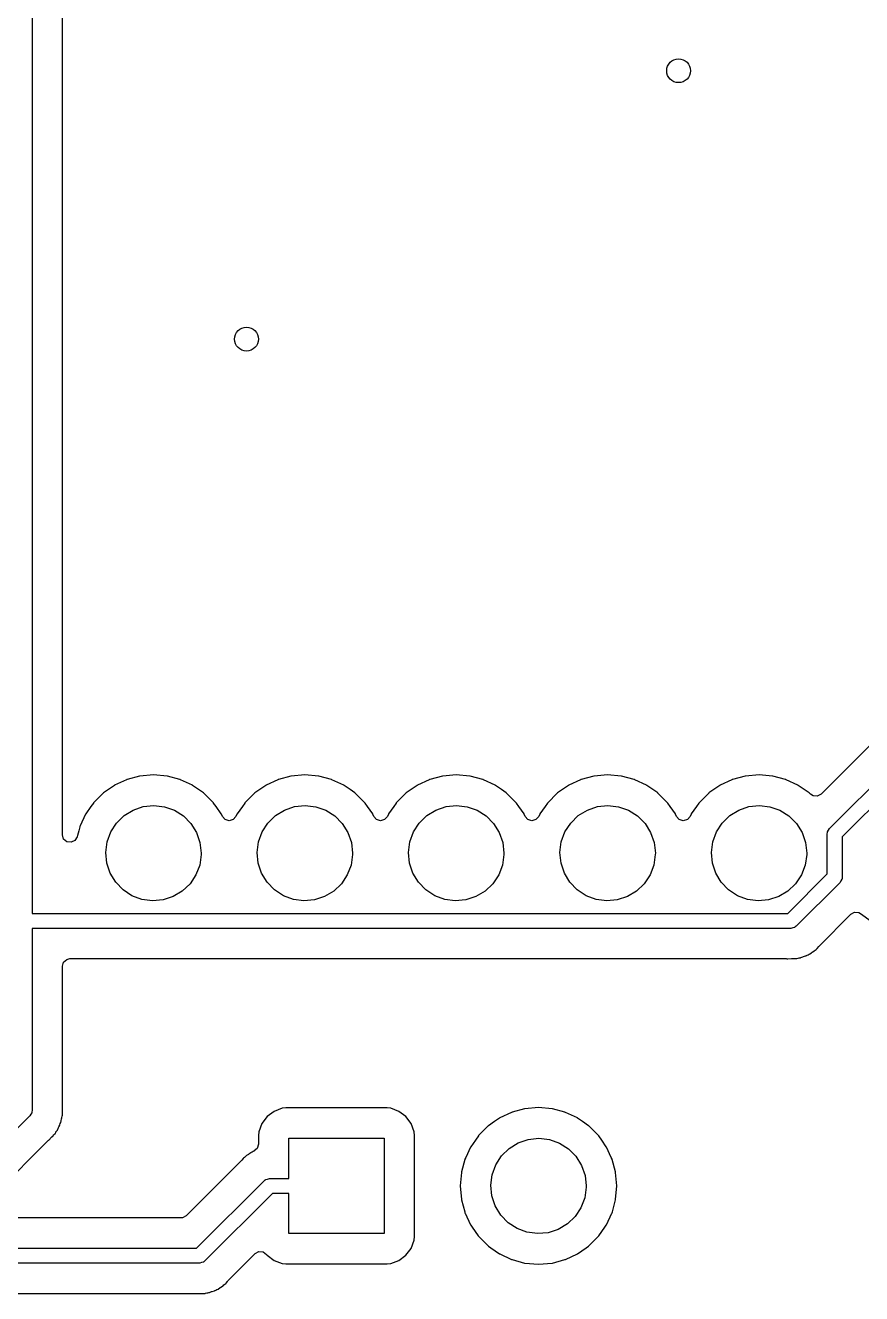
# Model space of a CAD drawing. Extents: x 0.3 to 11.5, y -8.2 to 3.2.
# Drawn here: x 5.913 to 6.465, y -2.962 to -2.125 of the extents above; entities that cross this region are included whole.
import ezdxf

# ---------------------------------------------------------------- set-up
doc = ezdxf.new("R2010")
doc.units = 0
doc.header["$MEASUREMENT"] = 0
doc.layers.add('BLACK', color=7, linetype='CONTINUOUS')

msp = doc.modelspace()

# ---------------------------------------------------------------- linework, layer by layer
at = {"layer": 'BLACK', "linetype": 'CONTINUOUS'}
for p, q in [((5.91723, -1.92915), (5.91723, -2.71104)), ((5.93725, -2.65918), (5.93725, -2.08334)), ((6.95851, -2.11219), (6.43838, -2.63232)), ((6.44397, -2.65505), (6.98694, -2.11208)), ((6.99246, -2.12048), (6.45237, -2.66057)), ((5.98826, -2.62039), (5.97997, -2.62261)), ((5.98847, -2.62033), (5.98826, -2.62039)), ((5.98826, -2.62039), (5.98826, -2.62039)), ((5.99744, -2.61955), (5.98847, -2.62033)), ((6.00642, -2.62033), (5.99744, -2.61955)), ((6.00663, -2.62039), (6.00642, -2.62033)), ((6.01492, -2.62261), (6.00663, -2.62039)), ((6.00663, -2.62039), (6.00663, -2.62039)), ((6.08826, -2.62039), (6.07997, -2.62261)), ((6.08847, -2.62033), (6.08826, -2.62039)), ((6.08826, -2.62039), (6.08826, -2.62039)), ((6.09744, -2.61955), (6.08847, -2.62033)), ((6.10642, -2.62033), (6.09744, -2.61955)), ((6.10663, -2.62039), (6.10642, -2.62033)), ((6.11492, -2.62261), (6.10663, -2.62039)), ((6.10663, -2.62039), (6.10663, -2.62039)), ((6.18826, -2.62039), (6.17997, -2.62261)), ((6.18847, -2.62033), (6.18826, -2.62039)), ((6.18826, -2.62039), (6.18826, -2.62039)), ((6.19744, -2.61955), (6.18847, -2.62033)), ((6.20642, -2.62033), (6.19744, -2.61955)), ((6.20663, -2.62039), (6.20642, -2.62033)), ((6.21492, -2.62261), (6.20663, -2.62039)), ((6.20663, -2.62039), (6.20663, -2.62039)), ((6.28826, -2.62039), (6.27997, -2.62261)), ((6.28847, -2.62033), (6.28826, -2.62039)), ((6.28826, -2.62039), (6.28826, -2.62039)), ((6.29744, -2.61955), (6.28847, -2.62033)), ((6.30642, -2.62033), (6.29744, -2.61955)), ((6.30663, -2.62039), (6.30642, -2.62033)), ((6.31492, -2.62261), (6.30663, -2.62039)), ((6.30663, -2.62039), (6.30663, -2.62039)), ((6.38826, -2.62039), (6.37997, -2.62261)), ((6.38847, -2.62033), (6.38826, -2.62039)), ((6.38826, -2.62039), (6.38826, -2.62039)), ((6.39744, -2.61955), (6.38847, -2.62033)), ((6.40642, -2.62033), (6.39744, -2.61955)), ((6.40663, -2.62039), (6.40642, -2.62033)), ((6.41492, -2.62261), (6.40663, -2.62039)), ((6.40663, -2.62039), (6.40663, -2.62039)), ((5.97159, -2.62648), (5.96762, -2.62925)), ((5.97178, -2.62638), (5.97159, -2.62648)), ((5.97956, -2.62276), (5.97178, -2.62638)), ((5.97178, -2.62638), (5.97178, -2.62638)), ((5.97976, -2.62267), (5.97956, -2.62276)), ((5.97956, -2.62276), (5.97956, -2.62276)), ((5.97997, -2.62261), (5.97976, -2.62267)), ((5.97997, -2.62261), (5.97997, -2.62261)), ((6.01513, -2.62267), (6.01492, -2.62261)), ((6.01492, -2.62261), (6.01492, -2.62261)), ((6.01533, -2.62276), (6.01513, -2.62267)), ((6.0231, -2.62638), (6.01533, -2.62276)), ((6.01533, -2.62276), (6.01533, -2.62276)), ((6.02311, -2.62638), (6.0231, -2.62638)), ((6.0233, -2.62648), (6.02311, -2.62638)), ((6.02727, -2.62925), (6.0233, -2.62648)), ((6.07159, -2.62648), (6.06762, -2.62925)), ((6.07178, -2.62638), (6.07159, -2.62648)), ((6.07956, -2.62276), (6.07178, -2.62638)), ((6.07178, -2.62638), (6.07178, -2.62638)), ((6.07976, -2.62267), (6.07956, -2.62276)), ((6.07956, -2.62276), (6.07956, -2.62276)), ((6.07997, -2.62261), (6.07976, -2.62267)), ((6.07997, -2.62261), (6.07997, -2.62261)), ((6.11513, -2.62267), (6.11492, -2.62261)), ((6.11492, -2.62261), (6.11492, -2.62261)), ((6.11533, -2.62276), (6.11513, -2.62267)), ((6.1231, -2.62638), (6.11533, -2.62276)), ((6.11533, -2.62276), (6.11533, -2.62276)), ((6.1233, -2.62648), (6.1231, -2.62638)), ((6.1231, -2.62638), (6.1231, -2.62638)), ((6.12727, -2.62925), (6.1233, -2.62648)), ((6.17159, -2.62648), (6.16762, -2.62925)), ((6.17178, -2.62638), (6.17159, -2.62648)), ((6.17956, -2.62276), (6.17178, -2.62638)), ((6.17178, -2.62638), (6.17178, -2.62638)), ((6.17976, -2.62267), (6.17956, -2.62276)), ((6.17956, -2.62276), (6.17956, -2.62276)), ((6.17997, -2.62261), (6.17976, -2.62267)), ((6.17997, -2.62261), (6.17997, -2.62261)), ((6.21513, -2.62267), (6.21492, -2.62261)), ((6.21492, -2.62261), (6.21492, -2.62261)), ((6.21533, -2.62276), (6.21513, -2.62267)), ((6.2231, -2.62638), (6.21533, -2.62276)), ((6.21533, -2.62276), (6.21533, -2.62276)), ((6.2233, -2.62648), (6.2231, -2.62638)), ((6.2231, -2.62638), (6.2231, -2.62638)), ((6.22727, -2.62925), (6.2233, -2.62648)), ((6.27159, -2.62648), (6.26762, -2.62925)), ((6.27178, -2.62638), (6.27159, -2.62648)), ((6.27956, -2.62276), (6.27178, -2.62638)), ((6.27178, -2.62638), (6.27178, -2.62638)), ((6.27976, -2.62267), (6.27956, -2.62276)), ((6.27956, -2.62276), (6.27956, -2.62276)), ((6.27997, -2.62261), (6.27976, -2.62267)), ((6.27997, -2.62261), (6.27997, -2.62261)), ((6.31513, -2.62267), (6.31492, -2.62261)), ((6.31492, -2.62261), (6.31492, -2.62261)), ((6.31533, -2.62276), (6.31513, -2.62267)), ((6.3231, -2.62638), (6.31533, -2.62276)), ((6.31533, -2.62276), (6.31533, -2.62276)), ((6.3233, -2.62648), (6.3231, -2.62638)), ((6.3231, -2.62638), (6.3231, -2.62638)), ((6.32727, -2.62925), (6.3233, -2.62648)), ((6.37159, -2.62648), (6.36762, -2.62925)), ((6.37178, -2.62638), (6.37159, -2.62648)), ((6.37956, -2.62276), (6.37178, -2.62638)), ((6.37178, -2.62638), (6.37178, -2.62638)), ((6.37976, -2.62267), (6.37956, -2.62276)), ((6.37956, -2.62276), (6.37956, -2.62276)), ((6.37997, -2.62261), (6.37976, -2.62267)), ((6.37997, -2.62261), (6.37997, -2.62261)), ((6.41513, -2.62267), (6.41492, -2.62261)), ((6.41492, -2.62261), (6.41492, -2.62261)), ((6.41533, -2.62276), (6.41513, -2.62267)), ((6.4231, -2.62638), (6.41533, -2.62276)), ((6.41533, -2.62276), (6.41533, -2.62276)), ((6.4233, -2.62648), (6.4231, -2.62638)), ((6.4231, -2.62638), (6.4231, -2.62638)), ((6.42727, -2.62925), (6.4233, -2.62648)), ((5.9642, -2.63165), (5.95783, -2.63802)), ((5.96438, -2.63152), (5.9642, -2.63165)), ((5.96762, -2.62925), (5.96438, -2.63152)), ((5.96438, -2.63152), (5.96438, -2.63152)), ((6.03051, -2.63152), (6.02727, -2.62925)), ((6.03069, -2.63165), (6.03051, -2.63152)), ((6.03051, -2.63152), (6.03051, -2.63152)), ((6.03706, -2.63802), (6.03069, -2.63165)), ((6.0642, -2.63165), (6.05783, -2.63802)), ((6.06438, -2.63152), (6.0642, -2.63165)), ((6.06762, -2.62925), (6.06438, -2.63152)), ((6.06438, -2.63152), (6.06438, -2.63152)), ((6.13051, -2.63152), (6.12727, -2.62925)), ((6.13069, -2.63165), (6.13051, -2.63152)), ((6.13051, -2.63152), (6.13051, -2.63152)), ((6.13706, -2.63802), (6.13069, -2.63165)), ((6.1642, -2.63165), (6.15783, -2.63802)), ((6.16438, -2.63152), (6.1642, -2.63165)), ((6.16762, -2.62925), (6.16438, -2.63152)), ((6.16438, -2.63152), (6.16438, -2.63152)), ((6.23051, -2.63152), (6.22727, -2.62925)), ((6.23069, -2.63165), (6.23051, -2.63152)), ((6.23051, -2.63152), (6.23051, -2.63152)), ((6.23706, -2.63802), (6.23069, -2.63165)), ((6.2642, -2.63165), (6.25783, -2.63802)), ((6.26438, -2.63152), (6.2642, -2.63165)), ((6.26762, -2.62925), (6.26438, -2.63152)), ((6.26438, -2.63152), (6.26438, -2.63152)), ((6.33051, -2.63152), (6.32727, -2.62925)), ((6.33069, -2.63165), (6.33051, -2.63152)), ((6.33051, -2.63152), (6.33051, -2.63152)), ((6.33706, -2.63802), (6.33069, -2.63165)), ((6.3642, -2.63165), (6.35783, -2.63802)), ((6.36438, -2.63152), (6.3642, -2.63165)), ((6.36762, -2.62925), (6.36438, -2.63152)), ((6.36438, -2.63152), (6.36438, -2.63152)), ((6.43051, -2.63152), (6.42727, -2.62925)), ((6.43069, -2.63165), (6.43051, -2.63152)), ((6.43051, -2.63152), (6.43051, -2.63152)), ((6.43136, -2.63232), (6.43069, -2.63165)), ((6.43314, -2.63347), (6.43136, -2.63232)), ((6.43593, -2.63366), (6.43314, -2.63347)), ((6.43838, -2.63232), (6.43593, -2.63366)), ((5.95257, -2.6456), (5.94901, -2.65324)), ((5.95266, -2.6454), (5.95257, -2.6456)), ((5.95257, -2.6456), (5.95257, -2.6456)), ((5.95615, -2.64042), (5.95266, -2.6454)), ((5.95771, -2.6382), (5.95615, -2.64042)), ((5.95783, -2.63802), (5.95771, -2.6382)), ((5.95771, -2.6382), (5.95771, -2.6382)), ((5.97805, -2.64644), (5.98403, -2.64276)), ((5.98403, -2.64276), (5.99068, -2.6405)), ((5.99068, -2.6405), (5.99766, -2.63976)), ((5.99766, -2.63976), (6.00464, -2.6406)), ((6.00464, -2.6406), (6.01125, -2.64295)), ((6.01125, -2.64295), (6.01718, -2.64671)), ((6.03718, -2.6382), (6.03706, -2.63802)), ((6.03874, -2.64042), (6.03718, -2.6382)), ((6.03718, -2.6382), (6.03718, -2.6382)), ((6.04223, -2.6454), (6.03874, -2.64042)), ((6.04232, -2.6456), (6.04223, -2.6454)), ((6.04295, -2.64695), (6.04232, -2.6456)), ((6.04232, -2.6456), (6.04232, -2.6456)), ((6.05257, -2.6456), (6.05194, -2.64695)), ((6.05266, -2.6454), (6.05257, -2.6456)), ((6.05257, -2.6456), (6.05257, -2.6456)), ((6.05615, -2.64042), (6.05266, -2.6454)), ((6.05771, -2.6382), (6.05615, -2.64042)), ((6.05783, -2.63802), (6.05771, -2.6382)), ((6.05771, -2.6382), (6.05771, -2.6382)), ((6.07805, -2.64644), (6.08403, -2.64276)), ((6.08403, -2.64276), (6.09068, -2.6405)), ((6.09068, -2.6405), (6.09766, -2.63976)), ((6.09766, -2.63976), (6.10464, -2.6406)), ((6.10464, -2.6406), (6.11125, -2.64295)), ((6.11125, -2.64295), (6.11718, -2.64671)), ((6.13718, -2.6382), (6.13706, -2.63802)), ((6.13874, -2.64042), (6.13718, -2.6382)), ((6.13718, -2.6382), (6.13718, -2.6382)), ((6.14223, -2.6454), (6.13874, -2.64042)), ((6.14232, -2.6456), (6.14223, -2.6454)), ((6.14295, -2.64695), (6.14232, -2.6456)), ((6.14232, -2.6456), (6.14232, -2.6456)), ((6.15257, -2.6456), (6.15194, -2.64695)), ((6.15266, -2.6454), (6.15257, -2.6456)), ((6.15257, -2.6456), (6.15257, -2.6456)), ((6.15615, -2.64042), (6.15266, -2.6454)), ((6.15771, -2.6382), (6.15615, -2.64042)), ((6.15783, -2.63802), (6.15771, -2.6382)), ((6.15771, -2.6382), (6.15771, -2.6382)), ((6.17805, -2.64644), (6.18403, -2.64276)), ((6.18403, -2.64276), (6.19068, -2.6405)), ((6.19068, -2.6405), (6.19766, -2.63976)), ((6.19766, -2.63976), (6.20464, -2.6406)), ((6.20464, -2.6406), (6.21125, -2.64295)), ((6.21125, -2.64295), (6.21718, -2.64671)), ((6.23718, -2.6382), (6.23706, -2.63802)), ((6.23874, -2.64042), (6.23718, -2.6382)), ((6.23718, -2.6382), (6.23718, -2.6382)), ((6.24223, -2.6454), (6.23874, -2.64042)), ((6.24232, -2.6456), (6.24223, -2.6454)), ((6.24295, -2.64695), (6.24232, -2.6456)), ((6.24232, -2.6456), (6.24232, -2.6456)), ((6.25257, -2.6456), (6.25194, -2.64695)), ((6.25266, -2.6454), (6.25257, -2.6456)), ((6.25257, -2.6456), (6.25257, -2.6456)), ((6.25615, -2.64042), (6.25266, -2.6454)), ((6.25771, -2.6382), (6.25615, -2.64042)), ((6.25783, -2.63802), (6.25771, -2.6382)), ((6.25771, -2.6382), (6.25771, -2.6382)), ((6.27805, -2.64644), (6.28403, -2.64276)), ((6.28403, -2.64276), (6.29068, -2.6405)), ((6.29068, -2.6405), (6.29766, -2.63976)), ((6.29766, -2.63976), (6.30464, -2.6406)), ((6.30464, -2.6406), (6.31125, -2.64295)), ((6.31125, -2.64295), (6.31718, -2.64671)), ((6.33718, -2.6382), (6.33706, -2.63802)), ((6.33874, -2.64042), (6.33718, -2.6382)), ((6.33718, -2.6382), (6.33718, -2.6382)), ((6.34223, -2.6454), (6.33874, -2.64042)), ((6.34232, -2.6456), (6.34223, -2.6454)), ((6.34295, -2.64695), (6.34232, -2.6456)), ((6.34232, -2.6456), (6.34232, -2.6456)), ((6.35257, -2.6456), (6.35194, -2.64695)), ((6.35266, -2.6454), (6.35257, -2.6456)), ((6.35257, -2.6456), (6.35257, -2.6456)), ((6.35615, -2.64042), (6.35266, -2.6454)), ((6.35771, -2.6382), (6.35615, -2.64042)), ((6.35783, -2.63802), (6.35771, -2.6382)), ((6.35771, -2.6382), (6.35771, -2.6382)), ((6.37805, -2.64644), (6.38403, -2.64276)), ((6.38403, -2.64276), (6.39068, -2.6405)), ((6.39068, -2.6405), (6.39766, -2.63976)), ((6.39766, -2.63976), (6.40464, -2.6406)), ((6.40464, -2.6406), (6.41125, -2.64295)), ((6.41125, -2.64295), (6.41718, -2.64671)), ((5.94879, -2.65378), (5.94804, -2.65659)), ((5.9488, -2.65378), (5.94879, -2.65378)), ((5.94885, -2.65357), (5.9488, -2.65378)), ((5.94901, -2.65324), (5.94885, -2.65357)), ((5.96923, -2.65726), (5.97304, -2.65135)), ((5.97304, -2.65135), (5.97805, -2.64644)), ((6.01718, -2.64671), (6.02213, -2.6517)), ((6.02213, -2.6517), (6.02585, -2.65765)), ((6.04473, -2.649), (6.04295, -2.64695)), ((6.04741, -2.64981), (6.04473, -2.649)), ((6.05009, -2.64904), (6.04741, -2.64981)), ((6.05194, -2.64695), (6.05009, -2.64904)), ((6.06923, -2.65726), (6.07304, -2.65135)), ((6.07304, -2.65135), (6.07805, -2.64644)), ((6.11718, -2.64671), (6.12213, -2.6517)), ((6.12213, -2.6517), (6.12585, -2.65765)), ((6.14473, -2.649), (6.14295, -2.64695)), ((6.14741, -2.64981), (6.14473, -2.649)), ((6.15009, -2.64904), (6.14741, -2.64981)), ((6.15194, -2.64695), (6.15009, -2.64904)), ((6.16923, -2.65726), (6.17304, -2.65135)), ((6.17304, -2.65135), (6.17805, -2.64644)), ((6.21718, -2.64671), (6.22213, -2.6517)), ((6.22213, -2.6517), (6.22585, -2.65765)), ((6.24473, -2.649), (6.24295, -2.64695)), ((6.24741, -2.64981), (6.24473, -2.649)), ((6.25009, -2.64904), (6.24741, -2.64981)), ((6.25194, -2.64695), (6.25009, -2.64904)), ((6.26923, -2.65726), (6.27304, -2.65135)), ((6.27304, -2.65135), (6.27805, -2.64644)), ((6.31718, -2.64671), (6.32213, -2.6517)), ((6.32213, -2.6517), (6.32585, -2.65765)), ((6.34473, -2.649), (6.34295, -2.64695)), ((6.34741, -2.64981), (6.34473, -2.649)), ((6.35009, -2.64904), (6.34741, -2.64981)), ((6.35194, -2.64695), (6.35009, -2.64904)), ((6.36923, -2.65726), (6.37304, -2.65135)), ((6.37304, -2.65135), (6.37805, -2.64644)), ((6.41718, -2.64671), (6.42213, -2.6517)), ((6.42213, -2.6517), (6.42585, -2.65765)), ((5.9381, -2.66196), (5.93725, -2.65918)), ((5.94026, -2.66374), (5.9381, -2.66196)), ((5.947, -2.66047), (5.94555, -2.66285)), ((5.94721, -2.65969), (5.947, -2.66047)), ((5.94804, -2.65659), (5.94721, -2.65969)), ((5.96683, -2.66385), (5.96923, -2.65726)), ((6.02585, -2.65765), (6.02816, -2.66428)), ((6.06683, -2.66385), (6.06923, -2.65726)), ((6.12585, -2.65765), (6.12816, -2.66428)), ((6.16683, -2.66385), (6.16923, -2.65726)), ((6.22585, -2.65765), (6.22816, -2.66428)), ((6.26683, -2.66385), (6.26923, -2.65726)), ((6.32585, -2.65765), (6.32816, -2.66428)), ((6.36683, -2.66385), (6.36923, -2.65726)), ((6.42585, -2.65765), (6.42816, -2.66428)), ((6.44252, -2.65853), (6.44265, -2.65766)), ((6.44252, -2.685), (6.44252, -2.65853)), ((6.44264, -2.65748), (6.44269, -2.65739)), ((6.44265, -2.65766), (6.44264, -2.65748)), ((6.44269, -2.65739), (6.44273, -2.65713)), ((6.44273, -2.65713), (6.44338, -2.65612)), ((6.44338, -2.65612), (6.44397, -2.65505)), ((6.45237, -2.66057), (6.45237, -2.68704)), ((5.94304, -2.66407), (5.94026, -2.66374)), ((5.94555, -2.66285), (5.94304, -2.66407)), ((5.96595, -2.67082), (5.96683, -2.66385)), ((6.02816, -2.66428), (6.02894, -2.67126)), ((6.06595, -2.67082), (6.06683, -2.66385)), ((6.12816, -2.66428), (6.12894, -2.67126)), ((6.16595, -2.67082), (6.16683, -2.66385)), ((6.22816, -2.66428), (6.22894, -2.67126)), ((6.26595, -2.67082), (6.26683, -2.66385)), ((6.32816, -2.66428), (6.32894, -2.67126)), ((6.36595, -2.67082), (6.36683, -2.66385)), ((6.42816, -2.66428), (6.42894, -2.67126)), ((5.96664, -2.67781), (5.96595, -2.67082)), ((5.96885, -2.68447), (5.96664, -2.67781)), ((6.02795, -2.67909), (6.02546, -2.68566)), ((6.02893, -2.67214), (6.02795, -2.67909)), ((6.02894, -2.67126), (6.02893, -2.67214)), ((6.06664, -2.67781), (6.06595, -2.67082)), ((6.06885, -2.68447), (6.06664, -2.67781)), ((6.12795, -2.67909), (6.12546, -2.68566)), ((6.12893, -2.67214), (6.12795, -2.67909)), ((6.12894, -2.67126), (6.12893, -2.67214)), ((6.16664, -2.67781), (6.16595, -2.67082)), ((6.16885, -2.68447), (6.16664, -2.67781)), ((6.22795, -2.67909), (6.22546, -2.68566)), ((6.22893, -2.67214), (6.22795, -2.67909)), ((6.22894, -2.67126), (6.22893, -2.67214)), ((6.26664, -2.67781), (6.26595, -2.67082)), ((6.26885, -2.68447), (6.26664, -2.67781)), ((6.32795, -2.67909), (6.32546, -2.68566)), ((6.32893, -2.67214), (6.32795, -2.67909)), ((6.32894, -2.67126), (6.32893, -2.67214)), ((6.36664, -2.67781), (6.36595, -2.67082)), ((6.36885, -2.68447), (6.36664, -2.67781)), ((6.42795, -2.67909), (6.42546, -2.68566)), ((6.42893, -2.67214), (6.42795, -2.67909)), ((6.42894, -2.67126), (6.42893, -2.67214)), ((5.97249, -2.69048), (5.96885, -2.68447)), ((6.02546, -2.68566), (6.02157, -2.69151)), ((6.07249, -2.69048), (6.06885, -2.68447)), ((6.12546, -2.68566), (6.12157, -2.69151)), ((6.17249, -2.69048), (6.16885, -2.68447)), ((6.22546, -2.68566), (6.22157, -2.69151)), ((6.27249, -2.69048), (6.26885, -2.68447)), ((6.32546, -2.68566), (6.32157, -2.69151)), ((6.37249, -2.69048), (6.36885, -2.68447)), ((6.41649, -2.71104), (6.44252, -2.685)), ((6.42546, -2.68566), (6.42157, -2.69151)), ((6.45237, -2.68704), (6.45224, -2.68791)), ((5.97737, -2.69553), (5.97249, -2.69048)), ((5.98324, -2.69937), (5.97737, -2.69553)), ((6.02157, -2.69151), (6.01649, -2.69635)), ((6.07737, -2.69553), (6.07249, -2.69048)), ((6.08324, -2.69937), (6.07737, -2.69553)), ((6.12157, -2.69151), (6.11649, -2.69635)), ((6.17737, -2.69553), (6.17249, -2.69048)), ((6.18324, -2.69937), (6.17737, -2.69553)), ((6.22157, -2.69151), (6.21649, -2.69635)), ((6.27737, -2.69553), (6.27249, -2.69048)), ((6.28324, -2.69937), (6.27737, -2.69553)), ((6.32157, -2.69151), (6.31649, -2.69635)), ((6.37737, -2.69553), (6.37249, -2.69048)), ((6.38324, -2.69937), (6.37737, -2.69553)), ((6.42157, -2.69151), (6.41649, -2.69635)), ((6.45092, -2.69052), (6.42201, -2.71944)), ((6.45151, -2.68946), (6.45092, -2.69052)), ((6.45216, -2.68844), (6.45151, -2.68946)), ((6.4522, -2.68819), (6.45216, -2.68844)), ((6.45225, -2.68809), (6.4522, -2.68819)), ((6.45224, -2.68791), (6.45225, -2.68809)), ((5.98983, -2.70182), (5.98324, -2.69937)), ((5.99679, -2.70275), (5.98983, -2.70182)), ((6.00378, -2.70211), (5.99679, -2.70275)), ((6.01046, -2.69994), (6.00378, -2.70211)), ((6.01649, -2.69635), (6.01046, -2.69994)), ((6.08983, -2.70182), (6.08324, -2.69937)), ((6.09679, -2.70275), (6.08983, -2.70182)), ((6.10378, -2.70211), (6.09679, -2.70275)), ((6.11046, -2.69994), (6.10378, -2.70211)), ((6.11649, -2.69635), (6.11046, -2.69994)), ((6.18983, -2.70182), (6.18324, -2.69937)), ((6.19679, -2.70275), (6.18983, -2.70182)), ((6.20378, -2.70211), (6.19679, -2.70275)), ((6.21046, -2.69994), (6.20378, -2.70211)), ((6.21649, -2.69635), (6.21046, -2.69994)), ((6.28983, -2.70182), (6.28324, -2.69937)), ((6.29679, -2.70275), (6.28983, -2.70182)), ((6.30378, -2.70211), (6.29679, -2.70275)), ((6.31046, -2.69994), (6.30378, -2.70211)), ((6.31649, -2.69635), (6.31046, -2.69994)), ((6.38983, -2.70182), (6.38324, -2.69937)), ((6.39679, -2.70275), (6.38983, -2.70182)), ((6.40378, -2.70211), (6.39679, -2.70275)), ((6.41046, -2.69994), (6.40378, -2.70211)), ((6.41649, -2.69635), (6.41046, -2.69994)), ((5.91723, -2.71104), (6.41649, -2.71104)), ((6.43716, -2.7326), (6.45813, -2.71163)), ((6.45813, -2.71163), (6.46059, -2.71029)), ((6.46059, -2.71029), (6.46337, -2.71049)), ((6.46337, -2.71049), (6.46449, -2.71107)), ((6.46449, -2.71107), (6.47159, -2.71604)), ((6.41853, -2.72088), (5.91723, -2.72088)), ((5.91723, -2.72088), (5.91723, -2.84124)), ((6.41969, -2.72054), (6.41853, -2.72088)), ((6.42088, -2.72028), (6.41969, -2.72054)), ((6.42108, -2.72013), (6.42088, -2.72028)), ((6.42119, -2.7201), (6.42108, -2.72013)), ((6.42131, -2.71996), (6.42119, -2.7201)), ((6.42201, -2.71944), (6.42131, -2.71996)), ((6.43064, -2.73799), (6.43101, -2.73772)), ((6.43101, -2.73772), (6.43205, -2.73696)), ((6.43205, -2.73696), (6.43244, -2.73671)), ((6.43244, -2.73671), (6.43367, -2.73598)), ((6.43367, -2.73598), (6.43394, -2.73582)), ((6.43367, -2.73598), (6.43367, -2.73598)), ((6.43394, -2.73582), (6.4345, -2.73526)), ((6.4345, -2.73526), (6.4351, -2.73475)), ((6.4351, -2.73475), (6.43574, -2.73428)), ((6.43574, -2.73428), (6.43685, -2.73294)), ((6.43685, -2.73294), (6.43716, -2.7326)), ((5.93725, -2.74586), (5.93804, -2.74318)), ((5.93725, -2.83983), (5.93725, -2.74586)), ((5.93804, -2.74318), (5.94015, -2.74135)), ((5.94015, -2.74135), (5.94221, -2.7409)), ((5.94221, -2.7409), (6.41543, -2.7409)), ((6.41543, -2.7409), (6.41587, -2.74092)), ((6.41587, -2.74092), (6.41617, -2.74098)), ((6.41617, -2.74098), (6.41648, -2.74097)), ((6.41648, -2.74097), (6.41885, -2.7409)), ((6.41648, -2.74097), (6.41648, -2.74097)), ((6.41885, -2.7409), (6.419, -2.7409)), ((6.419, -2.7409), (6.4201, -2.7409)), ((6.4201, -2.7409), (6.42026, -2.74088)), ((6.42026, -2.74088), (6.42072, -2.74084)), ((6.42026, -2.74088), (6.42026, -2.74088)), ((6.42072, -2.74084), (6.42199, -2.7408)), ((6.42199, -2.7408), (6.42215, -2.7408)), ((6.42215, -2.7408), (6.42246, -2.74079)), ((6.42246, -2.74079), (6.42323, -2.74056)), ((6.42323, -2.74056), (6.42399, -2.74041)), ((6.42399, -2.74041), (6.42447, -2.74035)), ((6.42447, -2.74035), (6.42478, -2.74031)), ((6.42447, -2.74035), (6.42447, -2.74035)), ((6.42478, -2.74031), (6.42507, -2.74019)), ((6.42507, -2.74019), (6.4264, -2.73967)), ((6.42507, -2.74019), (6.42507, -2.74019)), ((6.4264, -2.73967), (6.42684, -2.73951)), ((6.42684, -2.73951), (6.42822, -2.73912)), ((6.42822, -2.73912), (6.42852, -2.73903)), ((6.42822, -2.73912), (6.42822, -2.73912)), ((6.42852, -2.73903), (6.42878, -2.73887)), ((6.42878, -2.73887), (6.4292, -2.73862)), ((6.42878, -2.73887), (6.42878, -2.73887)), ((6.4292, -2.73862), (6.4299, -2.73828)), ((6.4299, -2.73828), (6.43064, -2.73799)), ((5.91579, -2.84472), (5.86609, -2.89442)), ((5.91637, -2.84366), (5.91579, -2.84472)), ((5.91703, -2.84264), (5.91637, -2.84366)), ((5.91707, -2.84239), (5.91703, -2.84264)), ((5.91712, -2.84229), (5.91707, -2.84239)), ((5.91723, -2.84124), (5.91711, -2.84211)), ((5.91711, -2.84211), (5.91712, -2.84229)), ((5.9365, -2.84795), (5.93672, -2.84653)), ((5.93672, -2.84653), (5.93682, -2.84608)), ((5.93682, -2.84608), (5.93717, -2.84469)), ((5.93717, -2.84469), (5.93725, -2.84439)), ((5.93717, -2.84469), (5.93717, -2.84469)), ((5.93727, -2.8403), (5.93725, -2.83983)), ((5.93725, -2.84359), (5.93731, -2.84282)), ((5.93725, -2.84439), (5.93725, -2.84359)), ((5.93744, -2.84203), (5.93727, -2.8403)), ((5.93731, -2.84282), (5.93739, -2.84234)), ((5.93739, -2.84234), (5.93744, -2.84203)), ((6.07251, -2.84515), (6.06907, -2.84974)), ((6.0771, -2.84171), (6.07251, -2.84515)), ((6.08247, -2.8397), (6.0771, -2.84171)), ((6.08492, -2.83943), (6.08247, -2.8397)), ((6.1517, -2.83943), (6.08492, -2.83943)), ((6.15415, -2.8397), (6.1517, -2.83943)), ((6.15952, -2.84171), (6.15415, -2.8397)), ((6.16411, -2.84515), (6.15952, -2.84171)), ((6.16755, -2.84974), (6.16411, -2.84515)), ((6.22592, -2.84616), (6.22276, -2.84837)), ((6.22612, -2.84607), (6.22592, -2.84616)), ((6.23389, -2.84244), (6.22612, -2.84607)), ((6.22612, -2.84607), (6.22612, -2.84607)), ((6.23409, -2.84235), (6.23389, -2.84244)), ((6.23389, -2.84244), (6.23389, -2.84244)), ((6.2343, -2.8423), (6.23409, -2.84235)), ((6.24259, -2.84007), (6.2343, -2.8423)), ((6.2343, -2.8423), (6.2343, -2.8423)), ((6.2428, -2.84002), (6.24259, -2.84007)), ((6.24259, -2.84007), (6.24259, -2.84007)), ((6.25178, -2.83923), (6.2428, -2.84002)), ((6.26076, -2.84002), (6.25178, -2.83923)), ((6.26096, -2.84007), (6.26076, -2.84002)), ((6.26925, -2.8423), (6.26096, -2.84007)), ((6.26096, -2.84007), (6.26096, -2.84007)), ((6.26946, -2.84235), (6.26925, -2.8423)), ((6.26925, -2.8423), (6.26925, -2.8423)), ((6.26966, -2.84244), (6.26946, -2.84235)), ((6.27744, -2.84607), (6.26966, -2.84244)), ((6.26966, -2.84244), (6.26966, -2.84244)), ((6.27763, -2.84616), (6.27744, -2.84607)), ((6.27744, -2.84607), (6.27744, -2.84607)), ((6.28079, -2.84837), (6.27763, -2.84616)), ((5.93303, -2.85532), (5.93346, -2.85467)), ((5.93346, -2.85467), (5.93376, -2.85428)), ((5.93376, -2.85428), (5.93395, -2.85404)), ((5.93376, -2.85428), (5.93376, -2.85428)), ((5.93395, -2.85404), (5.93464, -2.85244)), ((5.93464, -2.85244), (5.93485, -2.85202)), ((5.93485, -2.85202), (5.93553, -2.85077)), ((5.93553, -2.85077), (5.93568, -2.85049)), ((5.93553, -2.85077), (5.93553, -2.85077)), ((5.93568, -2.85049), (5.93588, -2.84972)), ((5.93588, -2.84972), (5.93614, -2.84899)), ((5.93614, -2.84899), (5.93633, -2.84854)), ((5.93633, -2.84854), (5.93645, -2.84825)), ((5.93633, -2.84854), (5.93633, -2.84854)), ((5.93645, -2.84825), (5.9365, -2.84795)), ((5.9365, -2.84795), (5.9365, -2.84795)), ((6.06907, -2.84974), (6.06706, -2.85511)), ((6.16956, -2.85511), (6.16755, -2.84974)), ((6.21854, -2.85133), (6.21216, -2.8577)), ((6.21871, -2.85121), (6.21854, -2.85133)), ((6.22276, -2.84837), (6.21871, -2.85121)), ((6.21871, -2.85121), (6.21871, -2.85121)), ((6.28484, -2.85121), (6.28079, -2.84837)), ((6.28502, -2.85133), (6.28484, -2.85121)), ((6.28484, -2.85121), (6.28484, -2.85121)), ((6.29139, -2.8577), (6.28502, -2.85133)), ((5.88523, -2.90359), (5.92775, -2.86107)), ((5.92775, -2.86107), (5.92808, -2.86077)), ((5.92808, -2.86077), (5.92834, -2.86061)), ((5.92834, -2.86061), (5.93017, -2.85865)), ((5.93017, -2.85865), (5.93028, -2.85854)), ((5.93028, -2.85854), (5.93106, -2.85777)), ((5.93106, -2.85777), (5.93115, -2.85764)), ((5.93115, -2.85764), (5.93146, -2.85729)), ((5.93146, -2.85729), (5.93244, -2.85624)), ((5.93244, -2.85624), (5.93265, -2.85602)), ((5.93265, -2.85602), (5.93284, -2.85567)), ((5.93284, -2.85567), (5.93303, -2.85532)), ((6.06706, -2.85511), (6.0668, -2.85755)), ((6.0668, -2.85755), (6.0668, -2.86346)), ((6.08681, -2.88602), (6.08681, -2.85945)), ((6.08681, -2.85945), (6.14981, -2.85945)), ((6.14981, -2.85945), (6.14981, -2.92244)), ((6.16983, -2.85755), (6.16956, -2.85511)), ((6.16983, -2.92434), (6.16983, -2.85755)), ((6.21004, -2.86073), (6.20699, -2.86509)), ((6.21204, -2.85788), (6.21004, -2.86073)), ((6.21216, -2.8577), (6.21204, -2.85788)), ((6.21204, -2.85788), (6.21204, -2.85788)), ((6.23238, -2.86613), (6.23837, -2.86245)), ((6.23837, -2.86245), (6.24501, -2.86018)), ((6.24501, -2.86018), (6.252, -2.85945)), ((6.252, -2.85945), (6.25897, -2.86028)), ((6.25897, -2.86028), (6.26558, -2.86264)), ((6.26558, -2.86264), (6.27151, -2.8664)), ((6.29151, -2.85788), (6.29139, -2.8577)), ((6.29351, -2.86073), (6.29151, -2.85788)), ((6.29151, -2.85788), (6.29151, -2.85788)), ((6.29656, -2.86509), (6.29351, -2.86073)), ((6.05804, -2.87164), (6.05745, -2.87215)), ((6.05861, -2.87108), (6.05804, -2.87164)), ((6.05888, -2.87092), (6.05861, -2.87108)), ((6.06011, -2.87019), (6.05888, -2.87092)), ((6.05888, -2.87092), (6.05888, -2.87092)), ((6.0605, -2.86994), (6.06011, -2.87019)), ((6.06165, -2.8691), (6.0605, -2.86994)), ((6.0619, -2.86892), (6.06165, -2.8691)), ((6.06165, -2.8691), (6.06165, -2.8691)), ((6.06265, -2.86862), (6.0619, -2.86892)), ((6.06335, -2.86828), (6.06265, -2.86862)), ((6.06376, -2.86803), (6.06335, -2.86828)), ((6.06391, -2.86795), (6.06376, -2.86803)), ((6.06403, -2.86787), (6.06391, -2.86795)), ((6.06601, -2.86614), (6.06401, -2.86784)), ((6.06401, -2.86784), (6.06403, -2.86787)), ((6.0668, -2.86346), (6.06601, -2.86614)), ((6.2069, -2.86528), (6.2037, -2.87215)), ((6.20699, -2.86509), (6.2069, -2.86528)), ((6.2069, -2.86528), (6.2069, -2.86528)), ((6.22356, -2.87694), (6.22737, -2.87104)), ((6.22737, -2.87104), (6.23238, -2.86613)), ((6.27151, -2.8664), (6.27646, -2.87138)), ((6.27646, -2.87138), (6.28018, -2.87734)), ((6.29665, -2.86528), (6.29656, -2.86509)), ((6.29985, -2.87215), (6.29665, -2.86528)), ((6.29665, -2.86528), (6.29665, -2.86528)), ((6.05538, -2.87431), (6.01908, -2.91061)), ((6.0557, -2.87396), (6.05538, -2.87431)), ((6.05661, -2.87286), (6.0557, -2.87396)), ((6.05681, -2.87262), (6.05661, -2.87286)), ((6.05661, -2.87286), (6.05661, -2.87286)), ((6.05745, -2.87215), (6.05681, -2.87262)), ((6.20313, -2.87347), (6.20094, -2.88164)), ((6.20318, -2.87326), (6.20313, -2.87347)), ((6.20313, -2.87347), (6.20313, -2.87347)), ((6.2037, -2.87215), (6.20318, -2.87326)), ((6.22116, -2.88354), (6.22356, -2.87694)), ((6.28018, -2.87734), (6.28249, -2.88397)), ((6.30037, -2.87326), (6.29985, -2.87215)), ((6.30043, -2.87347), (6.30037, -2.87326)), ((6.30262, -2.88164), (6.30043, -2.87347)), ((6.30043, -2.87347), (6.30043, -2.87347)), ((6.02592, -2.93208), (6.07054, -2.88747)), ((6.07054, -2.88747), (6.07124, -2.88694)), ((6.07124, -2.88694), (6.07136, -2.8868)), ((6.07136, -2.8868), (6.07146, -2.88677)), ((6.07146, -2.88677), (6.07167, -2.88662)), ((6.07167, -2.88662), (6.07285, -2.88636)), ((6.07285, -2.88636), (6.07402, -2.88602)), ((6.07402, -2.88602), (6.08681, -2.88602)), ((6.20085, -2.88197), (6.20006, -2.89094)), ((6.20094, -2.88164), (6.20085, -2.88197)), ((6.22028, -2.89051), (6.22116, -2.88354)), ((6.28249, -2.88397), (6.28327, -2.89094)), ((6.3027, -2.88197), (6.30262, -2.88164)), ((6.30349, -2.89094), (6.3027, -2.88197)), ((6.07605, -2.89587), (6.03144, -2.94048)), ((6.08681, -2.89587), (6.07605, -2.89587)), ((6.08681, -2.92244), (6.08681, -2.89587)), ((6.20006, -2.89094), (6.20085, -2.89992)), ((6.22097, -2.89749), (6.22028, -2.89051)), ((6.28326, -2.89182), (6.28228, -2.89878)), ((6.28327, -2.89094), (6.28326, -2.89182)), ((6.3027, -2.89992), (6.30349, -2.89094)), ((6.20085, -2.89992), (6.2009, -2.90013)), ((6.2009, -2.90013), (6.2009, -2.90013)), ((6.2009, -2.90013), (6.20299, -2.90793)), ((6.22318, -2.90416), (6.22097, -2.89749)), ((6.22682, -2.91016), (6.22318, -2.90416)), ((6.28228, -2.89878), (6.27979, -2.90534)), ((6.30056, -2.90793), (6.30265, -2.90013)), ((6.30265, -2.90013), (6.3027, -2.89992)), ((6.30265, -2.90013), (6.30265, -2.90013)), ((6.01557, -2.91206), (5.88874, -2.91206)), ((6.01663, -2.91195), (6.01557, -2.91206)), ((6.01908, -2.91061), (6.01663, -2.91195)), ((6.20299, -2.90793), (6.20318, -2.90863)), ((6.20318, -2.90863), (6.20327, -2.90883)), ((6.20327, -2.90883), (6.20327, -2.90883)), ((6.20327, -2.90883), (6.2069, -2.9166)), ((6.2317, -2.91521), (6.22682, -2.91016)), ((6.2759, -2.91119), (6.27082, -2.91603)), ((6.27979, -2.90534), (6.2759, -2.91119)), ((6.29665, -2.9166), (6.30028, -2.90883)), ((6.30028, -2.90883), (6.30037, -2.90863)), ((6.30028, -2.90883), (6.30028, -2.90883)), ((6.30037, -2.90863), (6.30056, -2.90793)), ((6.2069, -2.9166), (6.2069, -2.91661)), ((6.2069, -2.91661), (6.20699, -2.9168)), ((6.20699, -2.9168), (6.20789, -2.91808)), ((6.20789, -2.91808), (6.21189, -2.9238)), ((6.23757, -2.91906), (6.2317, -2.91521)), ((6.24416, -2.92151), (6.23757, -2.91906)), ((6.25112, -2.92243), (6.24416, -2.92151)), ((6.25811, -2.9218), (6.25112, -2.92243)), ((6.26479, -2.91963), (6.25811, -2.9218)), ((6.27082, -2.91603), (6.26479, -2.91963)), ((6.29166, -2.9238), (6.29567, -2.91808)), ((6.29567, -2.91808), (6.29656, -2.9168)), ((6.29656, -2.9168), (6.29665, -2.91661)), ((6.29665, -2.91661), (6.29665, -2.9166)), ((6.14981, -2.92244), (6.08681, -2.92244)), ((6.16755, -2.93215), (6.16956, -2.92678)), ((6.16956, -2.92678), (6.16983, -2.92434)), ((6.21189, -2.9238), (6.21216, -2.92419)), ((6.21216, -2.92419), (6.21854, -2.93056)), ((6.28502, -2.93056), (6.29139, -2.92419)), ((6.29139, -2.92419), (6.29166, -2.9238)), ((5.80344, -2.93208), (6.02592, -2.93208)), ((6.04659, -2.95364), (6.0646, -2.93563)), ((6.0646, -2.93563), (6.06706, -2.93429)), ((6.06706, -2.93429), (6.06984, -2.93449)), ((6.06984, -2.93449), (6.07208, -2.93616)), ((6.07208, -2.93616), (6.07251, -2.93674)), ((6.07251, -2.93674), (6.0771, -2.94018)), ((6.15952, -2.94018), (6.16411, -2.93674)), ((6.16411, -2.93674), (6.16755, -2.93215)), ((6.21854, -2.93056), (6.21871, -2.93068)), ((6.21871, -2.93068), (6.21871, -2.93068)), ((6.21871, -2.93068), (6.22034, -2.93182)), ((6.22034, -2.93182), (6.22592, -2.93573)), ((6.22592, -2.93573), (6.22612, -2.93582)), ((6.22612, -2.93582), (6.22612, -2.93582)), ((6.22612, -2.93582), (6.23389, -2.93945)), ((6.26966, -2.93945), (6.27744, -2.93582)), ((6.27744, -2.93582), (6.27763, -2.93573)), ((6.27744, -2.93582), (6.27744, -2.93582)), ((6.27763, -2.93573), (6.28321, -2.93182)), ((6.28321, -2.93182), (6.28484, -2.93068)), ((6.28484, -2.93068), (6.28502, -2.93056)), ((6.28484, -2.93068), (6.28484, -2.93068)), ((6.02796, -2.94192), (5.8014, -2.94192)), ((6.02912, -2.94158), (6.02796, -2.94192)), ((6.03031, -2.94132), (6.02912, -2.94158)), ((6.03051, -2.94117), (6.03031, -2.94132)), ((6.03062, -2.94114), (6.03051, -2.94117)), ((6.03074, -2.941), (6.03062, -2.94114)), ((6.03144, -2.94048), (6.03074, -2.941)), ((6.0771, -2.94018), (6.08247, -2.94219)), ((6.08247, -2.94219), (6.08492, -2.94246)), ((6.08492, -2.94246), (6.1517, -2.94246)), ((6.1517, -2.94246), (6.15415, -2.94219)), ((6.15415, -2.94219), (6.15952, -2.94018)), ((6.23389, -2.93945), (6.23409, -2.93954)), ((6.23409, -2.93954), (6.2343, -2.93959)), ((6.2343, -2.93959), (6.2343, -2.93959)), ((6.2343, -2.93959), (6.24259, -2.94182)), ((6.24259, -2.94182), (6.24259, -2.94182)), ((6.24259, -2.94182), (6.2428, -2.94187)), ((6.2428, -2.94187), (6.25178, -2.94266)), ((6.25178, -2.94266), (6.26076, -2.94187)), ((6.26076, -2.94187), (6.26096, -2.94182)), ((6.26096, -2.94182), (6.26925, -2.93959)), ((6.26096, -2.94182), (6.26096, -2.94182)), ((6.26925, -2.93959), (6.26946, -2.93954)), ((6.26925, -2.93959), (6.26925, -2.93959)), ((6.26946, -2.93954), (6.26966, -2.93945)), ((6.04459, -2.95575), (6.04517, -2.95533)), ((6.04517, -2.95533), (6.04537, -2.95509)), ((6.04537, -2.95509), (6.04628, -2.95398)), ((6.04537, -2.95509), (6.04537, -2.95509)), ((6.04628, -2.95398), (6.04659, -2.95364)), ((5.80281, -2.96194), (6.02486, -2.96194)), ((6.02486, -2.96194), (6.0253, -2.96196)), ((6.0253, -2.96196), (6.02559, -2.96203)), ((6.02559, -2.96203), (6.02591, -2.96202)), ((6.02591, -2.96202), (6.02828, -2.96194)), ((6.02591, -2.96202), (6.02591, -2.96202)), ((6.02828, -2.96194), (6.02843, -2.96194)), ((6.02843, -2.96194), (6.02953, -2.96194)), ((6.02953, -2.96194), (6.02968, -2.96192)), ((6.02968, -2.96192), (6.02969, -2.96192)), ((6.02969, -2.96192), (6.03015, -2.96188)), ((6.03015, -2.96188), (6.03142, -2.96184)), ((6.03142, -2.96184), (6.03158, -2.96184)), ((6.03158, -2.96184), (6.03189, -2.96183)), ((6.03189, -2.96183), (6.03266, -2.96161)), ((6.03266, -2.96161), (6.03342, -2.96145)), ((6.03342, -2.96145), (6.0339, -2.96139)), ((6.0339, -2.96139), (6.03421, -2.96135)), ((6.0339, -2.96139), (6.0339, -2.96139)), ((6.03421, -2.96135), (6.0345, -2.96123)), ((6.0345, -2.96123), (6.03583, -2.96071)), ((6.0345, -2.96123), (6.0345, -2.96123)), ((6.03583, -2.96071), (6.03627, -2.96056)), ((6.03627, -2.96056), (6.03764, -2.96016)), ((6.03764, -2.96016), (6.03765, -2.96016)), ((6.03765, -2.96016), (6.03794, -2.96007)), ((6.03794, -2.96007), (6.03821, -2.95991)), ((6.03821, -2.95991), (6.03863, -2.95967)), ((6.03821, -2.95991), (6.03821, -2.95991)), ((6.03863, -2.95967), (6.03933, -2.95932)), ((6.03933, -2.95932), (6.04007, -2.95903)), ((6.04007, -2.95903), (6.04148, -2.95801)), ((6.04148, -2.95801), (6.04187, -2.95775)), ((6.04187, -2.95775), (6.0431, -2.95702)), ((6.0431, -2.95702), (6.04337, -2.95686)), ((6.0431, -2.95702), (6.0431, -2.95702)), ((6.04337, -2.95686), (6.04393, -2.9563)), ((6.04393, -2.9563), (6.04452, -2.95579)), ((6.04452, -2.95579), (6.04459, -2.95575))]:
    msp.add_line(p, q, dxfattribs=at)
at = {"layer": 'BLACK'}
for centre in [(6.3443, -2.15472), (6.05886, -2.33189)]:
    msp.add_circle(centre, 0.00787, dxfattribs=at)

doc.saveas('drawing.dxf')
